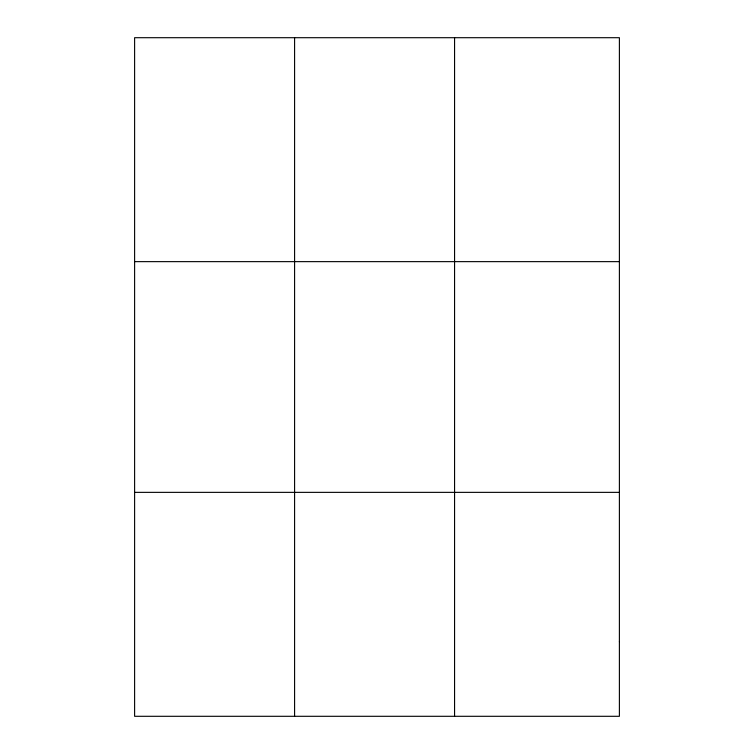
<?xml version="1.0" encoding="UTF-8"?>
<svg xmlns="http://www.w3.org/2000/svg" width="754" height="754" viewBox="0 0 754 754"><rect width="100%" height="100%" fill="white"/><g stroke="black" fill="none" stroke-linecap="round" stroke-linejoin="round"><path stroke-width="1.13" d="M294.588 716.3L294.588 37.7M454.568 716.3L454.568 37.7M134.608 261.638L619.392 261.638M134.608 492.362L619.392 492.362M619.392 641.654L619.392 716.3L134.608 716.3L134.608 37.7L619.392 37.7L619.392 641.654"/></g></svg>
